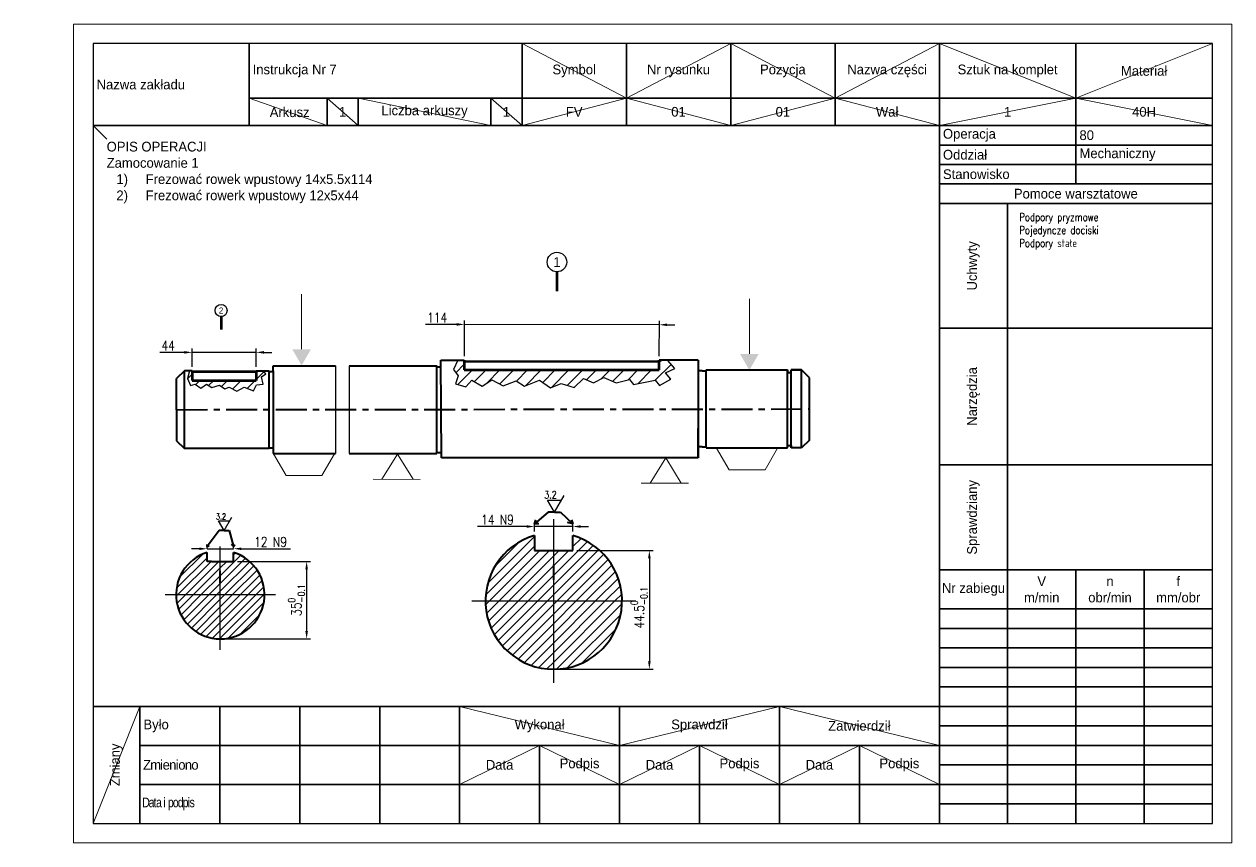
# Model space of a CAD drawing. Extents: x 817 to 2370, y -486 to 502.
# Drawn here: x 1714.9 to 2024.5, y -486.3 to -276.3 of the extents above; entities that cross this region are included whole.
import ezdxf

# ---------------------------------------------------------------- set-up
doc = ezdxf.new("R2010")
doc.units = 0
doc.header["$LTSCALE"] = 0.25
doc.header["$PDMODE"] = 2
doc.header["$PDSIZE"] = -5
doc.linetypes.add('CENTER', pattern=[50.8, 31.75, -6.35, 6.35, -6.35])
doc.layers.get('0').update_dxf_attribs({"color": 8, "linetype": 'CONTINUOUS'})
doc.layers.get('Defpoints').update_dxf_attribs({"linetype": 'CONTINUOUS'})
for name, color, linetype, lineweight in [('1', 7, 'CONTINUOUS', 30), ('AM_4', 3, 'CONTINUOUS', 25), ('AM_5', 3, 'CONTINUOUS', 25), ('AM_6', 2, 'CONTINUOUS', 35), ('AM_8', 1, 'CONTINUOUS', 25), ('AM_9', 253, 'CONTINUOUS', 0), ('Gruba linia', 7, 'CONTINUOUS', 50), ('wymiary', 100, 'CONTINUOUS', 20)]:
    doc.layers.add(name, color=color, linetype=linetype, lineweight=lineweight)
for name, color, linetype in [('Krawędzie', 7, 'CONTINUOUS'), ('Kreskowania i linie pomocnicze', 2, 'CONTINUOUS'), ('Osie', 2, 'CENTER')]:
    doc.layers.add(name, color=color, linetype=linetype)
doc.styles.add('ROMANS', font='romans', dxfattribs={"width": 0.8})
doc.linetypes.add('Amzigzag', pattern='A,0.0001,[136,genltshp.shx,S=0.04,R=0,X=0,Y=0],-11', length=11.0001)
doc.dimstyles.get("Standard").update_dxf_attribs({"dimtxt": 2.5, "dimasz": 2, "dimexe": 1, "dimexo": 1, "dimgap": 0.5, "dimtad": 1, "dimdec": 3, "dimrnd": 0.1, "dimzin": 12, "dimdsep": 46, "dimtxsty": 'ROMANS', "dimcen": 2.5, "dimclrd": 2, "dimclre": 2, "dimclrt": 256, "dimadec": 0, "dimazin": 0, "dimtfac": 0.72, "dimtdec": 3, "dimtmove": 0, "dimatfit": 0, "dimfxl": 1, "dimtvp": 0.72, "dimtolj": 1, "dimtzin": 12, "dimarcsym": 0})
doc.dimstyles.new('standard$0', dxfattribs={"dimtxt": 2.5, "dimasz": 2, "dimexe": 1, "dimexo": 1, "dimgap": 0.5, "dimtad": 1, "dimdec": 3, "dimrnd": 0.1, "dimzin": 12, "dimdsep": 46, "dimtxsty": 'ROMANS', "dimcen": 2.5, "dimclrd": 2, "dimclre": 2, "dimclrt": 256, "dimadec": 0, "dimazin": 0, "dimtfac": 0.72, "dimtdec": 3, "dimtmove": 0, "dimatfit": 0, "dimfxl": 1, "dimtvp": 0.72, "dimtolj": 1, "dimtzin": 12, "dimarcsym": 0})
pattern_1 = [(45, (-28.7533, -176.4834), (-1.767767, 1.767767), [])]
pattern_2 = [(45, (1595.3521, -521.4221), (-1.002455, 1.002455), [])]
pattern_3 = [(45, (1523.9235, -546.2802), (-1.238241, 1.238241), [])]

# ---------------------------------------------------------------- blocks, each defined once
blk = doc.blocks.new('*D68')
at = {"layer": 'AM_5', "color": 2, "lineweight": -2, "transparency": 16777216}
for p, q in [((1755.99, -360.47), (1749.66, -360.47)), ((1757.99, -364.17), (1757.99, -359.47)), ((1774.37, -360.47), (1757.99, -360.47)), ((1774.37, -364.17), (1774.37, -359.47)), ((1776.37, -360.47), (1778.37, -360.47))]:
    blk.add_line(p, q, dxfattribs=at)
at = {"layer": 'AM_5', "color": 2, "lineweight": 40, "transparency": 16777216}
for points in [[(1755.99, -360.13), (1755.99, -360.8), (1757.99, -360.47)], [(1776.37, -360.13), (1776.37, -360.8), (1774.37, -360.47)]]:
    blk.add_solid(points, dxfattribs=at)
at = {"layer": 'Defpoints', "color": 0, "lineweight": 40, "transparency": 16777216}
for p in [(1774.37, -360.47), (1757.99, -365.17), (1774.37, -365.17)]:
    blk.add_point(p, dxfattribs=at)
at = {"layer": 'AM_5', "transparency": 16777216, "insert": (1751.83, -358.72), "char_height": 2.5, "attachment_point": 5, "style": 'ROMANS'}
blk.add_mtext('\\A1;44', dxfattribs=at)
blk = doc.blocks.new('*D69')
at = {"layer": 'AM_5', "color": 2, "lineweight": -2, "transparency": 16777216}
for p, q in [((1827.76, -361.48), (1827.78, -352.3)), ((1877.75, -361.48), (1877.76, -352.39)), ((1825.77, -353.3), (1817.82, -353.28)), ((1877.76, -353.39), (1827.77, -353.3)), ((1879.76, -353.39), (1881.76, -353.4))]:
    blk.add_line(p, q, dxfattribs=at)
at = {"layer": 'AM_5', "color": 2, "lineweight": 40, "transparency": 16777216}
for points in [[(1825.77, -352.96), (1825.77, -353.63), (1827.77, -353.3)], [(1879.76, -353.06), (1879.76, -353.73), (1877.76, -353.39)]]:
    blk.add_solid(points, dxfattribs=at)
at = {"layer": 'Defpoints', "color": 0, "lineweight": 40, "transparency": 16777216}
for p in [(1877.76, -353.39), (1827.76, -362.48), (1877.75, -362.48)]:
    blk.add_point(p, dxfattribs=at)
at = {"layer": 'AM_5', "transparency": 16777216, "insert": (1820.8, -351.54), "char_height": 2.5, "attachment_point": 5, "rotation": 359.8987, "style": 'ROMANS'}
blk.add_mtext('\\A1;114', dxfattribs=at)
blk = doc.blocks.new('*D71')
at = {"layer": 'AM_5', "color": 2, "lineweight": -2, "transparency": 16777216}
for p, q in [((1759.79, -410.84), (1757.79, -410.84)), ((1761.79, -410.79), (1761.79, -409.84)), ((1761.79, -410.84), (1768.59, -410.84)), ((1768.59, -410.79), (1768.59, -409.84)), ((1770.59, -410.84), (1783.21, -410.84))]:
    blk.add_line(p, q, dxfattribs=at)
at = {"layer": 'AM_5', "color": 2, "lineweight": 40, "transparency": 16777216}
for points in [[(1759.79, -410.51), (1759.79, -411.18), (1761.79, -410.84)], [(1770.59, -410.51), (1770.59, -411.18), (1768.59, -410.84)]]:
    blk.add_solid(points, dxfattribs=at)
at = {"layer": 'Defpoints', "color": 0, "lineweight": 40, "transparency": 16777216}
for p in [(1761.79, -411.79), (1768.59, -410.84), (1768.59, -411.79)]:
    blk.add_point(p, dxfattribs=at)
at = {"layer": 'AM_5', "transparency": 16777216, "insert": (1778.09, -409.09), "char_height": 2.5, "attachment_point": 5, "style": 'ROMANS'}
blk.add_mtext('\\A1;12{\\C2;{}{\\C2; N9}{{}}}', dxfattribs=at)
blk = doc.blocks.new('*D72')
at = {"layer": 'AM_5', "color": 2, "lineweight": -2, "transparency": 16777216}
for p, q in [((1769.59, -414.11), (1788.32, -414.11)), ((1787.32, -416.11), (1787.32, -431.96)), ((1766.19, -433.96), (1788.32, -433.96))]:
    blk.add_line(p, q, dxfattribs=at)
at = {"layer": 'AM_5', "color": 2, "lineweight": 40, "transparency": 16777216}
for points in [[(1786.99, -416.11), (1787.65, -416.11), (1787.32, -414.11)], [(1786.99, -431.96), (1787.65, -431.96), (1787.32, -433.96)]]:
    blk.add_solid(points, dxfattribs=at)
at = {"layer": 'Defpoints', "color": 0, "lineweight": 40, "transparency": 16777216}
for p in [(1768.59, -414.11), (1765.19, -433.96), (1787.32, -433.96)]:
    blk.add_point(p, dxfattribs=at)
at = {"layer": 'AM_5', "transparency": 16777216, "insert": (1784.72, -424.03), "char_height": 2.5, "attachment_point": 5, "rotation": 90, "style": 'ROMANS'}
blk.add_mtext('\\A1;35{\\H0.72x;\\S0^ -0.1;}', dxfattribs=at)
blk = doc.blocks.new('*D73')
at = {"layer": 'Defpoints', "color": 0, "lineweight": 40, "transparency": 16777216}
for p in [(1855.59, -411.27), (1850.69, -441.74), (1875.2, -441.74)]:
    blk.add_point(p, dxfattribs=at)
at = {"layer": 'Krawędzie', "color": 2, "lineweight": -2, "transparency": 16777216}
for p, q in [((1856.59, -411.27), (1876.2, -411.27)), ((1875.2, -413.27), (1875.2, -439.74)), ((1851.69, -441.74), (1876.2, -441.74))]:
    blk.add_line(p, q, dxfattribs=at)
at = {"layer": 'Krawędzie', "color": 2, "lineweight": 40, "transparency": 16777216}
for points in [[(1874.87, -413.27), (1875.53, -413.27), (1875.2, -411.27)], [(1874.87, -439.74), (1875.53, -439.74), (1875.2, -441.74)]]:
    blk.add_solid(points, dxfattribs=at)
at = {"layer": 'Krawędzie', "transparency": 16777216, "insert": (1872.6, -425.98), "char_height": 2.5, "attachment_point": 5, "rotation": 90, "style": 'ROMANS'}
blk.add_mtext('\\A1;44.5{\\H0.72x;\\S0^ -0.1;}', dxfattribs=at)
blk = doc.blocks.new('*D74')
at = {"layer": 'AM_5', "color": 2, "lineweight": -2, "transparency": 16777216}
for p, q in [((1843.78, -405.14), (1831.12, -405.14)), ((1845.78, -406.42), (1845.78, -404.14)), ((1855.59, -405.14), (1845.78, -405.14)), ((1855.59, -406.42), (1855.59, -404.14)), ((1857.59, -405.14), (1859.59, -405.14))]:
    blk.add_line(p, q, dxfattribs=at)
at = {"layer": 'AM_5', "color": 2, "lineweight": 40, "transparency": 16777216}
for points in [[(1843.78, -404.81), (1843.78, -405.47), (1845.78, -405.14)], [(1857.59, -404.81), (1857.59, -405.47), (1855.59, -405.14)]]:
    blk.add_solid(points, dxfattribs=at)
at = {"layer": 'Defpoints', "color": 0, "lineweight": 40, "transparency": 16777216}
for p in [(1855.59, -405.14), (1845.78, -407.42), (1855.59, -407.42)]:
    blk.add_point(p, dxfattribs=at)
at = {"layer": 'AM_5', "transparency": 16777216, "insert": (1836.23, -403.39), "char_height": 2.5, "attachment_point": 5, "style": 'ROMANS'}
blk.add_mtext('\\A1;14{\\C2;{}{\\C2; N9}{{}}}', dxfattribs=at)
blk = doc.blocks.new('*S75')
at = {"layer": 'wymiary'}
for p, q in [((4089.91, -720.56), (4089.91, -717.81)), ((4089.91, -717.81), (4089.91, -740.1))]:
    blk.add_line(p, q, dxfattribs=at)
at = {"layer": 'wymiary', "linetype": 'Continuous'}
blk.add_trace([(4086.1, -740.1), (4093.73, -740.1), (4089.91, -746.71)], dxfattribs=at)
blk = doc.blocks.new('*S76')
at = {"layer": 'wymiary'}
for p, q in [((4089.91, -720.56), (4089.91, -717.81)), ((4089.91, -717.81), (4089.91, -740.1))]:
    blk.add_line(p, q, dxfattribs=at)
at = {"layer": 'wymiary', "linetype": 'Continuous'}
blk.add_trace([(4086.1, -740.1), (4093.73, -740.1), (4089.91, -746.71)], dxfattribs=at)

msp = doc.modelspace()

# ---------------------------------------------------------------- hatches: boundary and pattern name
at = {"layer": 'AM_8'}
h = msp.add_hatch(dxfattribs=at)
h.set_pattern_fill('_U', color=256, scale=2.5, angle=45, style=0, pattern_type=0)
h.set_pattern_definition(pattern_1)
h.paths.add_polyline_path([(1766.3506, -369.7786), (1767.4918, -369.3639), (1769.4112, -370.4005), (1771.2787, -369.3639), (1773.665, -370.3487), (1774.4432, -368.7938), (1776.2069, -368.5865), (1775.74, -366.7207), (1776.8294, -365.9952), (1775.8438, -365.1651), (1774.366, -365.1651), (1774.366, -367.6651), (1757.9943, -367.6651), (1757.9943, -365.1651), (1757.2723, -365.1651), (1756.7536, -367.1872), (1757.5317, -368.9493), (1758.7249, -368.5865), (1760.2292, -369.6749), (1761.6299, -368.5865), (1763.0305, -369.5194), (1764.9499, -368.8975)])
h = msp.add_hatch(dxfattribs=at)
h.set_pattern_fill('_U', color=256, scale=2.5, angle=45, style=0, pattern_type=0)
h.set_pattern_definition(pattern_1)
h.paths.add_polyline_path([(1827.7564, -362.7334), (1827.7573, -362.4834), (1826.0931, -362.4834), (1824.9678, -364.8981), (1826.1523, -366.4957), (1825.5008, -368.5075), (1828.166, -369.2767), (1829.7058, -367.5608), (1832.3118, -369.1584), (1834.7993, -367.5016), (1837.7013, -369.04), (1841.018, -367.7974), (1843.1501, -369.0992), (1846.9998, -367.5608), (1849.8426, -369.5726), (1852.567, -368.4483), (1855.8836, -369.5134), (1858.3119, -367.2057), (1860.8586, -368.2708), (1863.5237, -366.9099), (1866.7219, -368.2708), (1870.0978, -367.3833), (1871.1046, -368.7442), (1876.6853, -367.6194), (1877.8106, -368.9803), (1880.7126, -367.3235), (1879.3504, -365.7259), (1881.7195, -364.6017), (1879.8242, -362.4834), (1877.7467, -362.4834), (1877.7467, -364.9834), (1827.7529, -364.9834), (1827.7568, -362.7334)])
h = msp.add_hatch(dxfattribs=at)
h.set_pattern_fill('_U', color=256, scale=1.751137, angle=45, style=0, pattern_type=0)
h.set_pattern_definition(pattern_3)
edge = h.paths.add_edge_path()
edge.add_line((1850.6857, -424.2317), (1850.6857, -411.2732))
edge.add_line((1850.6857, -411.2732), (1845.7825, -411.2732))
edge.add_line((1845.7825, -411.2732), (1845.7825, -407.4207))
edge.add_arc((1850.6857, -424.2317), 17.5114, 106.260205, 180)
edge.add_line((1833.1744, -424.2317), (1850.6857, -424.2317))
h = msp.add_hatch(dxfattribs=at)
h.set_pattern_fill('_U', color=256, scale=1.751137, angle=45, style=0, pattern_type=0)
h.set_pattern_definition(pattern_3)
edge = h.paths.add_edge_path()
edge.add_line((1855.5889, -411.2732), (1850.6857, -411.2732))
edge.add_line((1850.6857, -411.2732), (1850.6857, -424.2317))
edge.add_line((1850.6857, -424.2317), (1868.1971, -424.2317))
edge.add_arc((1850.6857, -424.2317), 17.5114, 0, 73.739795)
edge.add_line((1855.5889, -407.4207), (1855.5889, -411.2732))
h = msp.add_hatch(dxfattribs=at)
h.set_pattern_fill('_U', color=256, scale=1.417686, angle=45, style=0, pattern_type=0)
h.set_pattern_definition(pattern_2)
edge = h.paths.add_edge_path()
edge.add_line((1765.1909, -414.1079), (1761.7885, -414.1079))
edge.add_line((1761.7885, -414.1079), (1761.7885, -411.795))
edge.add_arc((1765.1909, -422.6141), 11.3415, 107.457603, 180)
edge.add_line((1753.8494, -422.6141), (1765.1909, -422.6141))
edge.add_line((1765.1909, -422.6141), (1765.1909, -414.1079))
h = msp.add_hatch(dxfattribs=at)
h.set_pattern_fill('_U', color=256, scale=1.417686, angle=45, style=0, pattern_type=0)
h.set_pattern_definition(pattern_2)
edge = h.paths.add_edge_path()
edge.add_line((1768.5934, -411.795), (1768.5934, -414.1079))
edge.add_line((1768.5934, -414.1079), (1765.1909, -414.1079))
edge.add_line((1765.1909, -414.1079), (1765.1909, -422.6141))
edge.add_line((1765.1909, -422.6141), (1776.5324, -422.6141))
edge.add_arc((1765.1909, -422.6141), 11.3415, 360, 432.542397)
h = msp.add_hatch(dxfattribs=at)
h.set_pattern_fill('_U', color=256, scale=1.417686, angle=45, style=0, pattern_type=0)
h.set_pattern_definition(pattern_2)
edge = h.paths.add_edge_path()
edge.add_line((1765.1909, -433.9555), (1765.1909, -422.6141))
edge.add_line((1765.1909, -422.6141), (1753.8494, -422.6141))
edge.add_arc((1765.1909, -422.6141), 11.3415, 180, 270)
h = msp.add_hatch(dxfattribs=at)
h.set_pattern_fill('_U', color=256, scale=1.417686, angle=45, style=0, pattern_type=0)
h.set_pattern_definition(pattern_2)
edge = h.paths.add_edge_path()
edge.add_line((1776.5324, -422.6141), (1765.1909, -422.6141))
edge.add_line((1765.1909, -422.6141), (1765.1909, -433.9555))
edge.add_arc((1765.1909, -422.6141), 11.3415, 270, 360)
h = msp.add_hatch(dxfattribs=at)
h.set_pattern_fill('_U', color=256, scale=1.751137, angle=45, style=0, pattern_type=0)
h.set_pattern_definition(pattern_3)
edge = h.paths.add_edge_path()
edge.add_line((1850.6857, -424.2317), (1833.1744, -424.2317))
edge.add_arc((1850.6857, -424.2317), 17.5114, 180, 270)
edge.add_line((1850.6857, -441.743), (1850.6857, -424.2317))
h = msp.add_hatch(dxfattribs=at)
h.set_pattern_fill('_U', color=256, scale=1.751137, angle=45, style=0, pattern_type=0)
h.set_pattern_definition(pattern_3)
edge = h.paths.add_edge_path()
edge.add_line((1868.1971, -424.2317), (1850.6857, -424.2317))
edge.add_line((1850.6857, -424.2317), (1850.6857, -441.743))
edge.add_arc((1850.6857, -424.2317), 17.5114, 270, 360)

# ---------------------------------------------------------------- linework, layer by layer
at = {"layer": '1'}
msp.add_lwpolyline([(1732.5493, -481.2767), (2019.5493, -481.2767), (2019.5493, -281.2767), (1732.5493, -281.2767)], close=True, dxfattribs=at)
for centre, radius in [((1851.5055, -337.2982), 2.5), ((1765.3912, -349.7315), 1.5391)]:
    msp.add_circle(centre, radius, dxfattribs=at)
at = {"layer": 'AM_4', "linetype": 'Amzigzag'}
for p, q in [((1794.7467, -363.9151), (1794.7467, -386.4151)), ((1798.2467, -363.9151), (1798.2467, -386.4151))]:
    msp.add_line(p, q, dxfattribs=at)
at = {"layer": 'AM_6'}
for p, q in [((1772.5493, -281.2767), (1772.5493, -302.2767)), ((1842.5493, -281.2767), (1842.5493, -302.2767)), ((1869.2993, -302.2767), (1869.2993, -281.2767)), ((1896.0493, -302.2767), (1896.0493, -281.2767)), ((1922.7993, -302.2767), (1922.7993, -281.2767)), ((1949.5493, -481.2767), (1949.5493, -281.2767)), ((1984.5493, -281.2767), (1984.5493, -317.2767)), ((2019.5493, -295.2767), (1772.5493, -295.2767)), ((1792.5493, -295.2767), (1792.5493, -302.2767)), ((1800.5493, -302.2767), (1800.5493, -295.2767)), ((1834.5493, -302.2767), (1834.5493, -295.2767)), ((1732.5493, -302.2767), (2019.5493, -302.2767)), ((2019.5493, -307.2767), (1949.5493, -307.2767)), ((1949.5493, -312.2767), (2019.5493, -312.2767)), ((1949.5493, -317.2767), (2019.5493, -317.2767)), ((1949.5493, -322.2767), (2019.5493, -322.2767)), ((1967.0493, -322.2767), (1967.0493, -481.2767)), ((1949.5493, -354.2767), (2019.5493, -354.2767)), ((1949.5493, -389.2767), (2019.5493, -389.2767)), ((2019.5493, -416.2767), (1949.5493, -416.2767)), ((1984.5493, -416.2767), (1984.5493, -481.2767)), ((2002.0493, -416.2767), (2002.0493, -481.2767)), ((2019.5493, -426.2767), (1949.5493, -426.2767)), ((2019.5493, -431.2767), (1949.5493, -431.2767)), ((2019.5493, -436.2767), (1949.5493, -436.2767)), ((2019.5493, -441.2767), (1949.5493, -441.2767)), ((2019.5493, -446.2767), (1949.5493, -446.2767)), ((1949.5493, -451.2767), (1732.5493, -451.2767)), ((1744.5493, -451.2767), (1744.5493, -481.2767)), ((1765.0493, -451.2767), (1765.0493, -481.2767)), ((1785.5493, -451.2767), (1785.5493, -481.2767)), ((1806.0493, -451.2767), (1806.0493, -481.2767)), ((1826.5493, -451.2767), (1826.5493, -481.2767)), ((1867.5493, -451.2767), (1867.5493, -481.2767)), ((1908.5493, -451.2767), (1908.5493, -481.2767)), ((2019.5493, -451.2767), (1949.5493, -451.2767)), ((2019.5493, -456.2767), (1949.5493, -456.2767)), ((1949.5493, -461.2767), (1744.5493, -461.2767)), ((1847.0493, -461.2767), (1847.0493, -481.2767)), ((1888.0493, -461.2767), (1888.0493, -481.2767)), ((1929.0493, -481.2767), (1929.0493, -461.2767)), ((2019.5493, -461.2767), (1949.5493, -461.2767)), ((2019.5493, -466.2767), (1949.5493, -466.2767)), ((1744.5493, -471.2767), (1949.5493, -471.2767)), ((2019.5493, -471.2767), (1949.5493, -471.2767)), ((2019.5493, -476.2767), (1949.5493, -476.2767))]:
    msp.add_line(p, q, dxfattribs=at)
at = {"layer": 'AM_9'}
for p, q in [((1842.5493, -281.2767), (1869.2993, -295.2767)), ((1869.2993, -295.2767), (1896.0493, -281.2767)), ((1896.0493, -281.2767), (1922.7993, -295.2767)), ((1922.7993, -295.2767), (1949.5493, -281.2767)), ((1949.5493, -281.2767), (1984.5493, -295.2767)), ((1984.5493, -295.2767), (2019.5493, -281.2767)), ((1792.5493, -302.2767), (1772.5493, -295.2767)), ((1792.5493, -295.2767), (1800.5493, -302.2767)), ((1834.5493, -302.2767), (1800.5493, -295.2767)), ((1842.5493, -302.2767), (1834.5493, -295.2767)), ((1869.2993, -295.2767), (1842.5493, -302.2767)), ((1896.0493, -302.2767), (1869.2993, -295.2767)), ((1922.7993, -295.2767), (1896.0493, -302.2767)), ((1949.5493, -302.2767), (1922.7993, -295.2767)), ((1984.5493, -295.2767), (1949.5493, -302.2767)), ((2019.5493, -302.2767), (1984.5493, -295.2767)), ((1842.5493, -298.6689), (1842.5493, -298.6689)), ((1732.5493, -302.2767), (1736.0848, -305.8123)), ((1732.5493, -481.2767), (1744.5493, -451.2767)), ((1867.5493, -461.2767), (1826.5493, -451.2767)), ((1908.5493, -451.2767), (1867.5493, -461.2767)), ((1949.5493, -461.2767), (1908.5493, -451.2767)), ((1826.5493, -471.2767), (1847.0493, -461.2767)), ((1847.0493, -461.2767), (1867.5493, -471.2767)), ((1867.5493, -471.2767), (1888.0493, -461.2767)), ((1888.0493, -461.2767), (1908.5493, -471.2767)), ((1908.5493, -471.2767), (1929.0493, -461.2767)), ((1929.0493, -461.2767), (1949.5493, -471.2767))]:
    msp.add_line(p, q, dxfattribs=at)
msp.add_lwpolyline([(1727.5493, -486.2767), (2024.5493, -486.2767), (2024.5493, -276.2767), (1727.5493, -276.2767)], close=True, dxfattribs=at)
at = {"layer": 'Gruba linia', "color": 1, "lineweight": 60}
for p, q in [((1757.9943, -365.1651), (1757.9943, -367.6651)), ((1774.366, -365.1651), (1774.366, -367.6651)), ((1827.7573, -362.4834), (1827.7529, -364.9834)), ((1827.7529, -364.9834), (1877.7467, -364.9834)), ((1827.7564, -362.7334), (1877.7564, -362.7914)), ((1877.7467, -364.9834), (1877.7467, -362.4834)), ((1757.9943, -365.4151), (1774.366, -365.4151)), ((1757.9943, -367.6651), (1774.366, -367.6651))]:
    msp.add_line(p, q, dxfattribs=at)
at = {"layer": 'Gruba linia', "color": 1, "lineweight": 40}
for p, q in [((1887.7467, -362.4834), (1887.7467, -387.4834)), ((1916.2467, -366.9834), (1914.2467, -364.9834)), ((1914.2467, -384.9834), (1914.2467, -364.9834)), ((1916.2467, -369.9834), (1916.2467, -366.9834)), ((1916.2467, -374.9834), (1916.2467, -369.9834)), ((1916.2467, -382.9834), (1916.2467, -374.9834)), ((1887.7467, -387.4834), (1887.7467, -379.9834)), ((1887.7467, -387.4834), (1887.7467, -384.9834))]:
    msp.add_line(p, q, dxfattribs=at)
at = {"layer": 'Krawędzie', "color": 1, "lineweight": 40}
for p, q in [((1755.9943, -365.1651), (1753.9943, -367.1651)), ((1757.9943, -365.1651), (1755.9943, -365.1651)), ((1755.9943, -385.1651), (1755.9943, -365.1651)), ((1774.366, -365.1651), (1777.7467, -365.1651)), ((1777.7467, -385.0401), (1777.7467, -365.1651)), ((1778.7467, -365.1651), (1778.7467, -363.9151)), ((1778.7467, -363.9151), (1794.7467, -363.9151)), ((1778.7467, -365.1651), (1778.7467, -385.1651)), ((1798.2467, -363.9151), (1820.7467, -363.9151)), ((1820.7467, -386.1651), (1820.7467, -363.9151)), ((1820.7467, -363.9151), (1820.7467, -364.1651)), ((1820.7467, -364.1651), (1821.7573, -364.1651)), ((1821.7573, -362.4834), (1821.7573, -362.7334)), ((1821.8634, -387.4834), (1821.7573, -362.4834)), ((1821.7573, -362.4834), (1827.7573, -362.4834)), ((1827.7573, -362.4834), (1827.7551, -363.7334)), ((1887.7467, -362.4834), (1877.7467, -362.4834)), ((1888.7467, -365.2334), (1887.7467, -365.2334)), ((1888.7467, -365.2334), (1889.7467, -365.2334)), ((1889.7467, -384.7334), (1889.7467, -364.9834)), ((1889.7467, -364.9834), (1910.5967, -364.9834)), ((1910.5967, -364.9834), (1910.5967, -365.6334)), ((1910.5967, -384.9834), (1910.5967, -364.9834)), ((1911.5217, -364.9834), (1914.2467, -364.9834)), ((1914.2467, -364.9834), (1911.5217, -364.9834)), ((1911.5217, -365.6334), (1911.5217, -364.9834)), ((1911.5217, -384.9834), (1911.5217, -364.9834)), ((1753.9943, -375.1651), (1753.9943, -367.1651)), ((1777.7467, -365.4151), (1778.7467, -365.4151)), ((1910.5967, -365.6334), (1911.5217, -365.6334)), ((1753.9943, -375.1651), (1753.9943, -383.1651)), ((1753.9943, -383.1651), (1755.9943, -385.1651)), ((1777.7467, -385.1651), (1755.9943, -385.1651)), ((1777.7467, -385.1651), (1777.7467, -384.9151)), ((1777.7467, -384.9151), (1778.7467, -384.9151)), ((1778.7467, -385.1651), (1778.7467, -386.4151)), ((1778.7467, -386.4151), (1794.7467, -386.4151)), ((1798.2467, -386.4151), (1820.7467, -386.4151)), ((1820.7467, -386.4151), (1820.7467, -386.1651)), ((1820.7467, -386.1651), (1821.8578, -386.1651)), ((1888.7467, -384.7334), (1887.7467, -384.7334)), ((1888.7467, -384.7334), (1889.7467, -384.7334)), ((1889.7467, -384.7334), (1889.7467, -384.9834)), ((1889.7467, -384.9834), (1910.5967, -384.9834)), ((1910.5967, -384.9834), (1910.5967, -384.3334)), ((1910.5967, -384.3334), (1911.5217, -384.3334)), ((1911.5217, -384.3334), (1911.5217, -384.9834)), ((1914.2467, -384.9834), (1911.5217, -384.9834)), ((1821.8634, -387.4834), (1821.8634, -387.2334)), ((1887.7467, -387.4834), (1821.8634, -387.4834)), ((1845.7825, -407.4207), (1845.7825, -411.2732)), ((1855.5889, -410.2226), (1855.5889, -407.4207)), ((1761.7885, -414.1079), (1761.7885, -411.795)), ((1768.5934, -414.1079), (1768.5934, -411.795)), ((1845.7825, -411.2732), (1855.5889, -411.2732)), ((1855.5889, -411.2732), (1855.5889, -410.2226)), ((1762.9226, -414.1079), (1761.7885, -414.1079)), ((1762.9226, -414.1079), (1767.4592, -414.1079)), ((1767.4592, -414.1079), (1768.5934, -414.1079))]:
    msp.add_line(p, q, dxfattribs=at)
at = {"layer": 'Krawędzie', "color": 7, "lineweight": 40, "true_color": 0xffffff}
for p, q in [((1774.366, -365.1651), (1774.366, -365.1651)), ((1777.7467, -365.1651), (1777.7467, -365.4151)), ((1827.7573, -362.4834), (1827.7564, -362.7334)), ((1849.2848, -401.437), (1845.7825, -404.4381)), ((1850.8598, -401.437), (1849.2848, -401.437)), ((1850.8598, -401.437), (1852.4369, -401.437)), ((1852.4369, -401.437), (1855.5889, -404.4381)), ((1845.7825, -404.4381), (1846.1328, -403.3874)), ((1846.8332, -404.4381), (1845.7825, -404.4381)), ((1855.5889, -404.4381), (1854.188, -404.0879)), ((1855.2387, -403.3874), (1855.5889, -404.4381)), ((1764.9074, -406.1447), (1761.7885, -410.2756)), ((1766.1824, -406.1447), (1764.9074, -406.1447)), ((1766.1824, -406.1447), (1767.4592, -406.1447)), ((1767.4592, -406.1447), (1768.5934, -410.2756)), ((1761.7885, -410.2756), (1761.7885, -409.7085)), ((1761.7885, -410.2756), (1762.3555, -409.992)), ((1768.5934, -410.2756), (1768.0263, -409.7085)), ((1768.5934, -410.2756), (1768.8769, -409.7085)), ((1768.5934, -410.2756), (1768.5934, -410.2756)), ((1768.5934, -410.2756), (1768.5934, -410.2756)), ((1768.5934, -410.2756), (1768.5934, -410.2756)), ((1768.5934, -410.2756), (1768.5934, -410.2756)), ((1768.5934, -410.2756), (1768.5934, -410.2756)), ((1768.5934, -410.2756), (1768.5934, -410.2756)), ((1768.5934, -410.2756), (1768.5934, -410.2756)), ((1768.5934, -410.2756), (1768.5934, -410.2756))]:
    msp.add_line(p, q, dxfattribs=at)
at = {"layer": 'Krawędzie', "color": 1, "lineweight": 60}
msp.add_line((1827.7573, -362.4834), (1827.7551, -363.1084), dxfattribs=at)
at = {"layer": 'Krawędzie'}
for p, q in [((1849.1086, -398.4076), (1852.6109, -398.4076)), ((1850.8598, -401.437), (1849.1086, -398.4076)), ((1849.1086, -398.4076), (1852.6109, -398.4076)), ((1850.8598, -401.437), (1849.1086, -398.4076)), ((1850.8598, -401.437), (1853.3135, -397.192)), ((1850.8598, -401.437), (1853.3135, -397.192)), ((1764.7647, -403.6921), (1767.6001, -403.6921)), ((1766.1824, -406.1447), (1764.7647, -403.6921)), ((1764.7647, -403.6921), (1767.6001, -403.6921)), ((1766.1824, -406.1447), (1764.7647, -403.6921)), ((1766.1824, -406.1447), (1768.1689, -402.7081)), ((1766.1824, -406.1447), (1768.1689, -402.7081)), ((1850.6857, -414.9513), (1850.6857, -403.218)), ((1765.1909, -416.5185), (1765.1909, -410.2756)), ((1765.1909, -414.1079), (1762.9226, -414.1079)), ((1765.1909, -414.1079), (1767.4592, -414.1079)), ((1765.1909, -436.7909), (1765.1909, -419.6374)), ((1850.6857, -445.2453), (1850.6857, -418.8038)), ((1751.0141, -422.6141), (1779.3678, -422.6141)), ((1829.6721, -424.2317), (1871.6994, -424.2317))]:
    msp.add_line(p, q, dxfattribs=at)
at = {"layer": 'Krawędzie', "lineweight": 40}
for p, q in [((1765.1909, -419.6374), (1765.1909, -416.5185)), ((1850.6857, -418.8038), (1850.6857, -414.9513))]:
    msp.add_line(p, q, dxfattribs=at)
at = {"layer": 'Krawędzie', "color": 1}
for points in [[(1757.2723, -365.1651), (1756.7536, -367.1872), (1757.5317, -368.9493), (1758.7249, -368.5865), (1760.2292, -369.6749), (1761.6299, -368.5865), (1763.0305, -369.5194), (1764.9499, -368.8975), (1766.3506, -369.7786), (1767.4918, -369.3639), (1769.4112, -370.4005), (1771.2787, -369.3639), (1773.665, -370.3487), (1774.4432, -368.7938), (1776.2069, -368.5865), (1775.74, -366.7207), (1776.8294, -365.9952), (1775.8438, -365.1651)], [(1826.0931, -362.4834), (1824.9678, -364.8981), (1826.1523, -366.4957), (1825.5008, -368.5075), (1828.166, -369.2767), (1829.7058, -367.5608), (1832.3118, -369.1584), (1834.7993, -367.5016), (1837.7013, -369.04), (1841.018, -367.7974), (1843.1501, -369.0992), (1846.9998, -367.5608), (1849.8426, -369.5726), (1852.567, -368.4483), (1855.8836, -369.5134), (1858.3119, -367.2057), (1860.8586, -368.2708), (1863.5237, -366.9099), (1866.7219, -368.2708), (1870.0978, -367.3833), (1871.1046, -368.7442), (1876.6853, -367.6194), (1877.8106, -368.9803), (1880.7126, -367.3235), (1879.3504, -365.7259), (1881.7195, -364.6017), (1879.8242, -362.4834)]]:
    msp.add_lwpolyline(points, dxfattribs=at)
at = {"layer": 'Krawędzie', "lineweight": 40}
for centre, radius, start, end in [((1850.6857, -424.2317), 17.5114, 106.260205, 73.739795), ((1765.1909, -422.6141), 11.3415, 107.457603, 72.542397)]:
    msp.add_arc(centre, radius, start, end, dxfattribs=at)
at = {"layer": 'Osie', "color": 1, "lineweight": 60}
for p, q in [((1851.5055, -339.7982), (1851.5055, -344.7681)), ((1765.3912, -351.2707), (1765.3912, -354.6322))]:
    msp.add_line(p, q, dxfattribs=at)
at = {"layer": 'Osie', "color": 1, "lineweight": 40}
for p, q in [((1753.9943, -375.1651), (1916.2467, -374.9834)), ((1916.2467, -382.9834), (1914.2467, -384.9834))]:
    msp.add_line(p, q, dxfattribs=at)
at = {"layer": 'wymiary'}
for p, q in [((1782.0509, -392.0842), (1778.8162, -386.4814)), ((1791.2307, -392.0842), (1794.4654, -386.4814)), ((1806.5874, -393.0164), (1810.6028, -386.5949)), ((1814.5955, -393.0306), (1810.6028, -386.5949)), ((1895.6713, -390.6079), (1892.4366, -385.0051)), ((1904.8511, -390.6079), (1908.0858, -385.0051)), ((1875.3791, -393.9813), (1879.3945, -387.5599)), ((1883.3872, -393.9955), (1879.3945, -387.5599)), ((1791.2307, -392.0842), (1782.0509, -392.0842)), ((1816.4626, -393.0339), (1804.3459, -393.0124)), ((1904.8511, -390.6079), (1895.6713, -390.6079)), ((1885.2542, -393.9988), (1873.1376, -393.9774))]:
    msp.add_line(p, q, dxfattribs=at)

# ---------------------------------------------------------------- block references
at = {"layer": 'wymiary', "xscale": 0.6317923970359002, "yscale": 0.6317923970359002, "zscale": 0.6317923970359002}
for name, p in [('*S75', (-797.9416, 107.9367)), ('*S76', (-683.1392, 106.7458))]:
    msp.add_blockref(name, p, dxfattribs=at)

# ---------------------------------------------------------------- texts
at = {"insert": (1736.0493, -306.4434), "char_height": 2.5, "attachment_point": 1}
msp.add_mtext_dynamic_manual_height_columns('OPIS OPERACJI\\PZamocowanie 1\\P\\pxi-3,l4,t4;1)^IFrezować rowek wpustowy 14x5.5x114\\P2)^IFrezować rowerk wpustowy 12x5x44', width=207.612669, gutter_width=12.5, heights=[0], dxfattribs=at)
at = {"layer": '1', "attachment_point": 5}
for s, insert, char_height in [('1', (1851.5055, -337.2982), 2.5), ('2', (1765.3912, -349.7315), 1.5391)]:
    msp.add_mtext_dynamic_manual_height_columns(s, width=13.096774, gutter_width=12.5, heights=[0], dxfattribs=dict(at, insert=insert, char_height=char_height))
at = {"layer": 'AM_6', "color": 1, "char_height": 2.5, "attachment_point": 4}
for s, width, insert in [(' Instrukcja Nr 7', 70, (1772.5493, -288.2767)), (' 80', 35, (1984.5493, -304.7767))]:
    msp.add_mtext_dynamic_manual_height_columns(s, width=width, gutter_width=12.5, heights=[0], dxfattribs=dict(at, insert=insert))
at = {"layer": 'AM_6', "char_height": 2.5}
for s, width, heights, insert, attachment_point in [('Symbol', 26.75, [0], (1855.9243, -288.2767), 5), ('Nr rysunku', 26.75, [0], (1882.6743, -288.2767), 5), ('Pozycja', 26.75, [0], (1909.4243, -288.2767), 5), ('Nazwa części', 21.17559, [14.3491], (1936.1743, -288.2767), 5), ('Sztuk na komplet', 27.982124, [11.8269], (1967.0493, -288.2767), 5), ('Materiał', 35, [0], (2002.0493, -288.2767), 5), (' Nazwa zakładu', 40, [16.375], (1732.5493, -291.7767), 4), ('Liczba arkuszy', 40.01292, [0], (1817.5493, -298.7767), 5), ('Arkusz', 17.471147, [0], (1782.9741, -298.8824), 5), ('1', 8, [0], (1796.5493, -298.7767), 5), ('1', 8, [0], (1838.5493, -298.7767), 5), ('{\\C1;FV}', 26.75, [0], (1855.9243, -298.7767), 5), ('01', 26.75, [0], (1882.6743, -298.7767), 5), ('01', 26.75, [0], (1909.4243, -298.7767), 5), ('Wał', 26.75, [0], (1936.1743, -298.7767), 5), ('1', 35, [0], (1967.0493, -298.7767), 5), ('{\\C1;40H}', 35, [0], (2002.0493, -298.7767), 5), (' Operacja', 35, [0], (1949.5493, -304.7767), 4), (' Oddział', 35, [0], (1949.5493, -309.7767), 4), (' Mechaniczny', 35, [0], (1984.5493, -309.7767), 4), (' Stanowisko', 35, [0], (1949.5493, -314.7767), 4), ('Pomoce warsztatowe', 70, [0], (1984.5493, -319.7767), 5), ('V\\Pm/min', 17.5, [0], (1975.7993, -421.2767), 5), ('f\\Pmm/obr', 17.500008, [0], (2010.7993, -421.2767), 5), ('Nr zabiegu', 17.499984, [0], (1958.2993, -421.2767), 5), ('n\\Pobr/min', 17.499992, [0], (1993.2993, -421.2767), 5), (' Było', 20.5, [0], (1744.5493, -456.2767), 4), ('Wykonał', 41, [0], (1847.0493, -456.2767), 5), ('Sprawdził', 41, [0], (1888.0493, -456.2767), 5), ('Zatwierdził', 41.000016, [0], (1929.0493, -456.2767), 5), ('{\\T0.9; Zmieniono}', 20.5, [0], (1744.5493, -466.2767), 4), ('Data', 20.5, [0], (1836.7993, -466.2767), 5), ('Podpis', 20.5, [0], (1857.2993, -466.2767), 5), ('Data', 20.5, [0], (1877.7993, -466.2767), 5), ('Podpis', 20.5, [0], (1898.2993, -466.2767), 5), ('Data', 20.5, [0], (1918.7993, -466.2767), 5), ('Podpis', 20.5, [0], (1939.2993, -466.2767), 5), ('{\\W0.8;\\T0.85; Data i podpis}', 20.5, [0], (1744.5493, -476.2767), 4)]:
    msp.add_mtext_dynamic_manual_height_columns(s, width=width, gutter_width=12.5, heights=heights, dxfattribs=dict(at, insert=insert, attachment_point=attachment_point))
at = {"layer": 'AM_6', "char_height": 2.5, "attachment_point": 5, "rotation": 90}
for s, width, insert in [('Uchwyty', 17.5, (1958.2993, -338.2767)), ('Narzędzia', 17.5, (1958.2993, -371.7767)), ('Sprawdziany', 17.5, (1958.2993, -402.7767)), ('Zmiany', 12, (1738.5493, -466.2767))]:
    msp.add_mtext_dynamic_manual_height_columns(s, width=width, gutter_width=12.5, heights=[0], dxfattribs=dict(at, insert=insert))
at = {"layer": 'Krawędzie', "attachment_point": 1, "style": 'ROMANS'}
for insert, char_height in [((1848.2306, -396.0553), 1.88061), ((1764.0539, -401.7878), 1.52251)]:
    msp.add_mtext_dynamic_manual_height_columns('3.2', width=14.221578, gutter_width=32.596, heights=[0], dxfattribs=dict(at, insert=insert, char_height=char_height))
at = {"layer": 'Kreskowania i linie pomocnicze', "color": 1, "lineweight": 40, "insert": (1970.0493, -324.7767), "char_height": 2, "attachment_point": 1, "style": 'ROMANS'}
msp.add_mtext_dynamic_manual_height_columns('Podpory pryzmowe\\PPojedyncze dociski\\PPodpory stałe', width=46.5, gutter_width=10, heights=[0], dxfattribs=at)

# ---------------------------------------------------------------- dimensions: what is measured, and where the dimension line sits
at = {"layer": 'AM_5'}
dim = msp.add_linear_dim(base=(1877.7628, -353.3899), p1=(1827.7573, -362.4834), p2=(1877.7467, -362.4834), angle=179.898684, text='114', dimstyle='standard$0', dxfattribs=at)
dim.commit()
dim.dimension.update_dxf_attribs({"geometry": '*D69', "text_midpoint": (1820.7973, -353.2892), "dimtype": 160})
dim = msp.add_linear_dim(base=(1774.366, -360.4675), p1=(1757.9943, -365.1651), p2=(1774.366, -365.1651), text='44', dimstyle='standard$0', dxfattribs=at)
dim.commit()
dim.dimension.update_dxf_attribs({"geometry": '*D68', "text_midpoint": (1751.8277, -360.4675), "dimtype": 160})
for base, p1, p2, text, picture, middle in [((1855.5889, -405.1385), (1845.7825, -407.4207), (1855.5889, -407.4207), '14{\\C2;{}{\\C2; N9}{{}}}', '*D74', (1836.2349, -405.1385)), ((1768.5934, -410.8426), (1761.7885, -411.795), (1768.5934, -411.795), '12{\\C2;{}{\\C2; N9}{{}}}', '*D71', (1778.0934, -410.8426))]:
    dim = msp.add_linear_dim(base=base, p1=p1, p2=p2, text=text, dimstyle='standard$0', override={"dimpost": '', "dimtp": 0, "dimtm": 0, "dimtdec": 3, "dimtzin": 12}, dxfattribs=at)
    dim.commit()
    dim.dimension.update_dxf_attribs({"geometry": picture, "text_midpoint": middle, "dimtype": 160})
dim = msp.add_linear_dim(base=(1787.3186, -433.9555), p1=(1768.5934, -414.1079), p2=(1765.1909, -433.9555), angle=90, text='35{\\H0.72x;\\S0^ -0.1;}', dimstyle='standard$0', override={"dimtp": 0, "dimtm": 0.1, "dimtdec": 3, "dimtzin": 12}, dxfattribs=at)
dim.commit()
dim.dimension.update_dxf_attribs({"geometry": '*D72', "text_midpoint": (1784.7186, -424.0317)})
at = {"layer": 'Krawędzie'}
dim = msp.add_linear_dim(base=(1875.2016, -441.743), p1=(1855.5889, -411.2732), p2=(1850.6857, -441.743), angle=90, text='44.5{\\H0.72x;\\S0^ -0.1;}', dimstyle='standard', override={"dimtol": 1, "dimtm": -0.1, "dimtzin": 8}, dxfattribs=at)
dim.commit()
dim.dimension.update_dxf_attribs({"geometry": '*D73', "text_midpoint": (1875.2016, -425.9828), "dimtype": 160})

doc.saveas('drawing.dxf')
